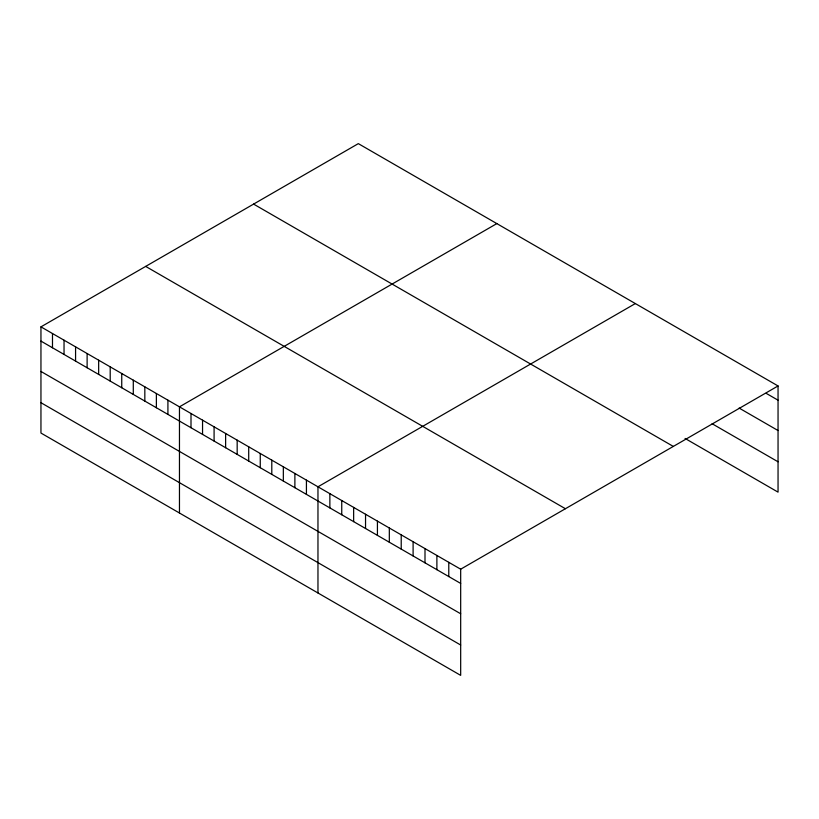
<?xml version="1.0" encoding="UTF-8"?>
<svg xmlns="http://www.w3.org/2000/svg" width="819" height="819" viewBox="0 0 819 819"><rect width="100%" height="100%" fill="white"/><g stroke="black" fill="none" stroke-linecap="round" stroke-linejoin="round"><path stroke-width="1.23" d="M40.95 326.863L460.677 569.195L460.677 675.368L40.95 433.046L40.95 326.863L358.323 143.632L778.05 385.954L778.05 492.137L685.073 438.452M496.836 223.597L179.463 406.828L179.463 513.011M635.339 303.562L317.967 486.803L317.967 592.976M460.677 569.195L778.05 385.954M766.154 393.325L778.05 400.194M739.127 408.067L778.05 430.538M712.1 423.72L778.05 461.793M253.593 204.095L673.32 446.427M145.68 266.4L565.407 508.722M40.95 341.103L460.677 583.425M40.95 371.447L460.677 613.769M40.95 402.702L460.677 645.024M448.781 562.325L448.781 576.566M436.885 555.456L436.885 569.696M425 548.597L425 562.827M413.104 541.728L413.104 555.968M401.218 534.858L401.218 549.099M389.322 527.999L389.322 542.229M377.426 521.13L377.426 535.37M365.54 514.26L365.54 528.501M353.644 507.401L353.644 521.631M341.748 500.532L341.748 514.772M329.862 493.662L329.862 507.903M306.429 480.139L306.429 494.369M294.881 473.474L294.881 487.704M283.343 466.81L283.343 481.05M271.795 460.145L271.795 474.385M260.258 453.48L260.258 467.721M248.71 446.816L248.71 461.056M237.172 440.151L237.172 454.391M225.624 433.486L225.624 447.727M214.087 426.822L214.087 441.062M202.549 420.157L202.549 434.398M191.001 413.493L191.001 427.733M167.915 400.174L167.915 414.404M156.378 393.509L156.378 407.739M144.83 386.844L144.83 401.075M133.292 380.18L133.292 394.41M121.744 373.515L121.744 387.745M110.207 366.851L110.207 381.081M98.659 360.186L98.659 374.426M87.121 353.521L87.121 367.762M75.573 346.857L75.573 361.097M64.036 340.192L64.036 354.432M52.488 333.528L52.488 347.768"/></g></svg>
